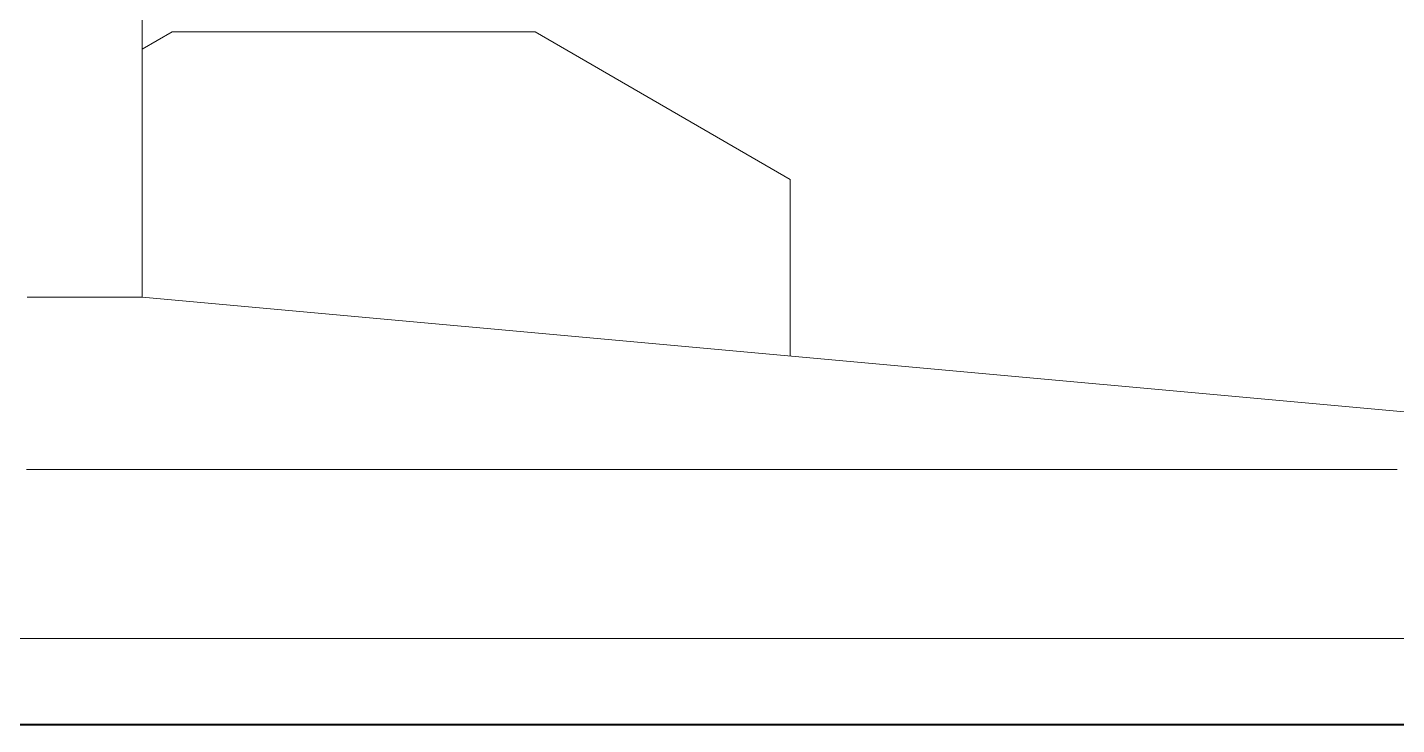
# Model space of a CAD drawing. Extents: x 65572 to 67208, y 30718 to 33598.
# Drawn here: x 65975.53 to 65983.48, y 33416.08 to 33420.13 of the extents above; entities that cross this region are included whole.
import ezdxf

# ---------------------------------------------------------------- set-up
doc = ezdxf.new("R2010")
doc.units = 0
doc.header["$LTSCALE"] = 0.5
doc.header["$MEASUREMENT"] = 0
for name, color, linetype, lineweight in [('Framing', 142, 'CONTINUOUS', 13), ('Layout', 154, 'CONTINUOUS', 5), ('Structure', 7, 'CONTINUOUS', 40)]:
    doc.layers.add(name, color=color, linetype=linetype, lineweight=lineweight)

msp = doc.modelspace()

# ---------------------------------------------------------------- linework, layer by layer
at = {"layer": 'Framing'}
msp.add_line((65916.121, 33416.5806), (66520.624, 33416.5806), dxfattribs=at)
at = {"layer": 'Layout', "linetype": 'ByBlock'}
for p, q in [((65976.1972, 33418.5623), (65976.1972, 33443.59)), ((65976.3718, 33420.1017), (65976.1972, 33420.0009)), ((65978.4791, 33420.1017), (65976.3718, 33420.1017)), ((65978.4791, 33420.1017), (65979.9609, 33419.2456)), ((65979.9609, 33418.2202), (65979.9609, 33419.2456)), ((65976.1972, 33418.5623), (65987.1972, 33417.5623))]:
    msp.add_line(p, q, dxfattribs=at)
at = {"layer": 'Layout', "linetype": 'ByBlock', "flags": 128}
for points in [[(65975.5287, 33418.5623), (65975.5345, 33418.5623), (65975.5404, 33418.5623), (65975.5462, 33418.5623), (65975.552, 33418.5623), (65975.5578, 33418.5623), (65975.5637, 33418.5623), (65975.5695, 33418.5623), (65975.5753, 33418.5623), (65975.5811, 33418.5623), (65975.587, 33418.5623), (65975.5928, 33418.5623), (65975.5986, 33418.5623), (65975.6044, 33418.5623), (65975.6103, 33418.5623), (65975.6161, 33418.5623), (65975.6219, 33418.5623), (65975.6277, 33418.5623), (65975.6333, 33418.5623), (65975.6385, 33418.5623), (65975.6437, 33418.5623), (65975.649, 33418.5623), (65975.6542, 33418.5623), (65975.6594, 33418.5623), (65975.6646, 33418.5623), (65975.6699, 33418.5623), (65975.6751, 33418.5623), (65975.6803, 33418.5623), (65975.6855, 33418.5623), (65975.6908, 33418.5623), (65975.696, 33418.5623), (65975.7012, 33418.5623), (65975.7064, 33418.5623), (65975.7117, 33418.5623), (65975.7169, 33418.5623), (65975.7221, 33418.5623), (65975.7274, 33418.5623), (65975.7326, 33418.5623), (65975.7378, 33418.5623), (65975.743, 33418.5623), (65975.7483, 33418.5623), (65975.7535, 33418.5623), (65975.7587, 33418.5623), (65975.7639, 33418.5623), (65975.7692, 33418.5623), (65975.7744, 33418.5623), (65975.7796, 33418.5623), (65975.7848, 33418.5623), (65975.7901, 33418.5623), (65975.7953, 33418.5623), (65975.8005, 33418.5623), (65975.8057, 33418.5623), (65975.811, 33418.5623), (65975.8162, 33418.5623), (65975.8213, 33418.5623), (65975.8256, 33418.5623), (65975.83, 33418.5623), (65975.8344, 33418.5623), (65975.8387, 33418.5623), (65975.8431, 33418.5623), (65975.8475, 33418.5623), (65975.8518, 33418.5623), (65975.8562, 33418.5623), (65975.8606, 33418.5623), (65975.8649, 33418.5623), (65975.8693, 33418.5623), (65975.8737, 33418.5623), (65975.878, 33418.5623), (65975.8824, 33418.5623), (65975.8867, 33418.5623), (65975.8911, 33418.5623), (65975.8955, 33418.5623), (65975.8998, 33418.5623), (65975.9042, 33418.5623), (65975.9086, 33418.5623), (65975.9129, 33418.5623), (65975.9173, 33418.5623), (65975.9217, 33418.5623), (65975.926, 33418.5623), (65975.9304, 33418.5623), (65975.9347, 33418.5623), (65975.9391, 33418.5623), (65975.9435, 33418.5623), (65975.9478, 33418.5623), (65975.9522, 33418.5623), (65975.9566, 33418.5623), (65975.9609, 33418.5623), (65975.9653, 33418.5623), (65975.9697, 33418.5623), (65975.974, 33418.5623), (65975.9784, 33418.5623), (65975.9818, 33418.5623), (65975.9851, 33418.5623), (65975.9884, 33418.5623), (65975.9917, 33418.5623), (65975.995, 33418.5623), (65975.9982, 33418.5623), (65976.0015, 33418.5623), (65976.0048, 33418.5623), (65976.0081, 33418.5623), (65976.0114, 33418.5623), (65976.0147, 33418.5623), (65976.0179, 33418.5623), (65976.0212, 33418.5623), (65976.0245, 33418.5623), (65976.0278, 33418.5623), (65976.0311, 33418.5623), (65976.0344, 33418.5623), (65976.0376, 33418.5623), (65976.0409, 33418.5623), (65976.0442, 33418.5623), (65976.0475, 33418.5623), (65976.0508, 33418.5623), (65976.0541, 33418.5623), (65976.0573, 33418.5623), (65976.0606, 33418.5623), (65976.0639, 33418.5623), (65976.0672, 33418.5623), (65976.0705, 33418.5623), (65976.0738, 33418.5623), (65976.077, 33418.5623), (65976.0803, 33418.5623), (65976.0836, 33418.5623), (65976.0869, 33418.5623), (65976.0902, 33418.5623), (65976.0935, 33418.5623), (65976.0967, 33418.5623), (65976.0993, 33418.5623), (65976.1013, 33418.5623), (65976.1034, 33418.5623), (65976.1054, 33418.5623), (65976.1075, 33418.5623), (65976.1095, 33418.5623), (65976.1115, 33418.5623), (65976.1136, 33418.5623), (65976.1156, 33418.5623), (65976.1177, 33418.5623), (65976.1197, 33418.5623), (65976.1217, 33418.5623), (65976.1238, 33418.5623), (65976.1258, 33418.5623), (65976.1278, 33418.5623), (65976.1299, 33418.5623), (65976.1319, 33418.5623), (65976.134, 33418.5623), (65976.136, 33418.5623), (65976.138, 33418.5623), (65976.1401, 33418.5623), (65976.1421, 33418.5623), (65976.1441, 33418.5623), (65976.1462, 33418.5623), (65976.1482, 33418.5623), (65976.1503, 33418.5623), (65976.1523, 33418.5623), (65976.1543, 33418.5623), (65976.1564, 33418.5623), (65976.1584, 33418.5623), (65976.1605, 33418.5623), (65976.1625, 33418.5623), (65976.1645, 33418.5623), (65976.1666, 33418.5623), (65976.1686, 33418.5623), (65976.1706, 33418.5623), (65976.1723, 33418.5623), (65976.173, 33418.5623), (65976.1737, 33418.5623), (65976.1744, 33418.5623), (65976.1751, 33418.5623), (65976.1758, 33418.5623), (65976.1764, 33418.5623), (65976.1771, 33418.5623), (65976.1778, 33418.5623), (65976.1785, 33418.5623), (65976.1792, 33418.5623), (65976.1799, 33418.5623), (65976.1806, 33418.5623), (65976.1813, 33418.5623), (65976.182, 33418.5623), (65976.1827, 33418.5623), (65976.1834, 33418.5623), (65976.184, 33418.5623), (65976.1847, 33418.5623), (65976.1854, 33418.5623), (65976.1861, 33418.5623), (65976.1868, 33418.5623), (65976.1875, 33418.5623), (65976.1882, 33418.5623), (65976.1889, 33418.5623), (65976.1896, 33418.5623), (65976.1903, 33418.5623), (65976.191, 33418.5623), (65976.1916, 33418.5623), (65976.1923, 33418.5623), (65976.193, 33418.5623), (65976.1937, 33418.5623), (65976.1944, 33418.5623), (65976.1951, 33418.5623), (65976.1958, 33418.5623), (65976.1965, 33418.5623), (65976.1972, 33418.5623)], [(65975.5252, 33417.5623), (65975.5313, 33417.5623), (65975.5375, 33417.5623), (65975.5436, 33417.5623), (65975.5497, 33417.5623), (65975.5559, 33417.5623), (65975.562, 33417.5623), (65975.5681, 33417.5623), (65975.5743, 33417.5623), (65975.5804, 33417.5623), (65975.5865, 33417.5623), (65975.5926, 33417.5623), (65975.5988, 33417.5623), (65975.6049, 33417.5623), (65975.611, 33417.5623), (65975.6172, 33417.5623), (65975.6233, 33417.5623), (65975.6294, 33417.5623), (65975.6356, 33417.5623), (65975.6417, 33417.5623), (65975.6478, 33417.5623), (65975.654, 33417.5623), (65975.6601, 33417.5623), (65975.6662, 33417.5623), (65975.6724, 33417.5623), (65975.6785, 33417.5623), (65975.6846, 33417.5623), (65975.6908, 33417.5623), (65975.6969, 33417.5623), (65975.703, 33417.5623), (65975.7091, 33417.5623), (65975.7153, 33417.5623), (65975.7214, 33417.5623), (65975.7275, 33417.5623), (65975.7337, 33417.5623), (65975.7398, 33417.5623), (65975.7459, 33417.5623), (65975.7521, 33417.5623), (65975.7582, 33417.5623), (65975.7643, 33417.5623), (65975.7705, 33417.5623), (65975.7766, 33417.5623), (65975.7827, 33417.5623), (65975.7889, 33417.5623), (65975.795, 33417.5623), (65975.8011, 33417.5623), (65975.8073, 33417.5623), (65975.8134, 33417.5623), (65975.8195, 33417.5623), (65975.8256, 33417.5623), (65975.8318, 33417.5623), (65975.8379, 33417.5623), (65975.844, 33417.5623), (65975.8502, 33417.5623), (65975.8563, 33417.5623), (65975.8624, 33417.5623), (65975.8686, 33417.5623), (65975.8747, 33417.5623), (65975.8808, 33417.5623), (65975.887, 33417.5623), (65975.8931, 33417.5623), (65975.8992, 33417.5623), (65975.9054, 33417.5623), (65975.9115, 33417.5623), (65975.9176, 33417.5623), (65975.9238, 33417.5623), (65975.9299, 33417.5623), (65975.936, 33417.5623), (65975.9421, 33417.5623), (65975.9483, 33417.5623), (65975.9544, 33417.5623), (65975.9605, 33417.5623), (65975.9667, 33417.5623), (65975.9728, 33417.5623), (65975.9789, 33417.5623), (65975.9851, 33417.5623), (65975.9912, 33417.5623), (65975.9973, 33417.5623), (65976.0035, 33417.5623), (65976.0096, 33417.5623), (65976.0157, 33417.5623), (65976.0219, 33417.5623), (65976.028, 33417.5623), (65976.0341, 33417.5623), (65976.0402, 33417.5623), (65976.0464, 33417.5623), (65976.0525, 33417.5623), (65976.0586, 33417.5623), (65976.0648, 33417.5623), (65976.0709, 33417.5623), (65976.077, 33417.5623), (65976.0832, 33417.5623), (65976.0893, 33417.5623), (65976.0954, 33417.5623), (65976.1016, 33417.5623), (65976.1077, 33417.5623), (65976.1138, 33417.5623), (65976.12, 33417.5623), (65976.1261, 33417.5623), (65976.1322, 33417.5623), (65976.1384, 33417.5623), (65976.1445, 33417.5623), (65976.1506, 33417.5623), (65976.1567, 33417.5623), (65976.1629, 33417.5623), (65976.169, 33417.5623), (65976.1751, 33417.5623), (65976.1813, 33417.5623), (65976.1874, 33417.5623), (65976.1935, 33417.5623), (65976.1997, 33417.5623), (65976.2058, 33417.5623), (65976.2119, 33417.5623), (65976.2181, 33417.5623), (65976.2242, 33417.5623), (65976.2303, 33417.5623), (65976.2365, 33417.5623), (65976.2426, 33417.5623), (65976.2487, 33417.5623), (65976.2549, 33417.5623), (65976.261, 33417.5623), (65976.2671, 33417.5623), (65976.2732, 33417.5623), (65976.2794, 33417.5623), (65976.2855, 33417.5623), (65976.2916, 33417.5623), (65976.2978, 33417.5623), (65976.3039, 33417.5623), (65976.31, 33417.5623), (65976.3162, 33417.5623), (65976.3223, 33417.5623), (65976.3284, 33417.5623), (65976.3346, 33417.5623), (65976.3407, 33417.5623), (65976.3468, 33417.5623), (65976.353, 33417.5623), (65976.3591, 33417.5623), (65976.3652, 33417.5623), (65976.3713, 33417.5623), (65976.3775, 33417.5623), (65976.3836, 33417.5623), (65976.3897, 33417.5623), (65976.3959, 33417.5623), (65976.402, 33417.5623), (65976.4081, 33417.5623), (65976.4143, 33417.5623), (65976.4204, 33417.5623), (65976.4265, 33417.5623), (65976.4327, 33417.5623), (65976.4388, 33417.5623), (65976.4449, 33417.5623), (65976.4511, 33417.5623), (65976.4572, 33417.5623), (65976.4633, 33417.5623), (65976.4695, 33417.5623), (65976.4756, 33417.5623), (65976.4817, 33417.5623), (65976.4878, 33417.5623), (65976.494, 33417.5623), (65976.5001, 33417.5623), (65976.5062, 33417.5623), (65976.5124, 33417.5623), (65976.5185, 33417.5623), (65976.5246, 33417.5623), (65976.5308, 33417.5623), (65976.5369, 33417.5623), (65976.543, 33417.5623), (65976.5492, 33417.5623), (65976.5553, 33417.5623), (65976.5614, 33417.5623), (65976.5676, 33417.5623), (65976.5737, 33417.5623), (65976.5798, 33417.5623), (65976.586, 33417.5623), (65976.5921, 33417.5623), (65976.5982, 33417.5623), (65976.6043, 33417.5623), (65976.6105, 33417.5623), (65976.6166, 33417.5623), (65976.6227, 33417.5623), (65976.6289, 33417.5623), (65976.635, 33417.5623), (65976.6411, 33417.5623), (65976.6473, 33417.5623), (65976.6534, 33417.5623), (65976.6595, 33417.5623), (65976.6657, 33417.5623), (65976.6718, 33417.5623), (65976.6779, 33417.5623), (65976.6841, 33417.5623), (65976.6902, 33417.5623), (65976.6963, 33417.5623), (65976.7024, 33417.5623), (65976.7086, 33417.5623), (65976.7147, 33417.5623), (65976.7208, 33417.5623), (65976.727, 33417.5623), (65976.7331, 33417.5623), (65976.7392, 33417.5623), (65976.7454, 33417.5623), (65976.7515, 33417.5623), (65976.7576, 33417.5623), (65976.7638, 33417.5623), (65976.7699, 33417.5623), (65976.776, 33417.5623), (65976.7822, 33417.5623), (65976.7883, 33417.5623), (65976.7944, 33417.5623), (65976.8006, 33417.5623), (65976.8067, 33417.5623), (65976.8128, 33417.5623), (65976.8189, 33417.5623), (65976.8251, 33417.5623), (65976.8312, 33417.5623), (65976.8373, 33417.5623), (65976.8435, 33417.5623), (65976.8496, 33417.5623), (65976.8557, 33417.5623), (65976.8619, 33417.5623), (65976.868, 33417.5623), (65976.8741, 33417.5623), (65976.8803, 33417.5623), (65976.8864, 33417.5623), (65976.8925, 33417.5623), (65976.8987, 33417.5623), (65976.9048, 33417.5623), (65976.9109, 33417.5623), (65976.9171, 33417.5623), (65976.9232, 33417.5623), (65976.9293, 33417.5623), (65976.9354, 33417.5623), (65976.9416, 33417.5623), (65976.9477, 33417.5623), (65976.9538, 33417.5623), (65976.96, 33417.5623), (65976.9661, 33417.5623), (65976.9722, 33417.5623), (65976.9784, 33417.5623), (65976.9845, 33417.5623), (65976.9906, 33417.5623), (65976.9968, 33417.5623), (65977.0029, 33417.5623), (65977.009, 33417.5623), (65977.0152, 33417.5623), (65977.0213, 33417.5623), (65977.0274, 33417.5623), (65977.0336, 33417.5623), (65977.0397, 33417.5623), (65977.0458, 33417.5623), (65977.0519, 33417.5623), (65977.0581, 33417.5623), (65977.0642, 33417.5623), (65977.0703, 33417.5623), (65977.0765, 33417.5623), (65977.0826, 33417.5623), (65977.0887, 33417.5623), (65977.0949, 33417.5623), (65977.101, 33417.5623), (65977.1071, 33417.5623), (65977.1133, 33417.5623), (65977.1194, 33417.5623), (65977.1255, 33417.5623), (65977.1317, 33417.5623), (65977.1378, 33417.5623), (65977.1439, 33417.5623), (65977.15, 33417.5623), (65977.1562, 33417.5623), (65977.1623, 33417.5623), (65977.1684, 33417.5623), (65977.1746, 33417.5623), (65977.1807, 33417.5623), (65977.1868, 33417.5623), (65977.193, 33417.5623), (65977.1991, 33417.5623), (65977.2052, 33417.5623), (65977.2114, 33417.5623), (65977.2175, 33417.5623), (65977.2236, 33417.5623), (65977.2298, 33417.5623), (65977.2359, 33417.5623), (65977.242, 33417.5623), (65977.2482, 33417.5623), (65977.2543, 33417.5623), (65977.2604, 33417.5623), (65977.2665, 33417.5623), (65977.2727, 33417.5623), (65977.2788, 33417.5623), (65977.2849, 33417.5623), (65977.2911, 33417.5623), (65977.2972, 33417.5623), (65977.3033, 33417.5623), (65977.3095, 33417.5623), (65977.3156, 33417.5623), (65977.3217, 33417.5623), (65977.3279, 33417.5623), (65977.334, 33417.5623), (65977.3401, 33417.5623), (65977.3463, 33417.5623), (65977.3524, 33417.5623), (65977.3585, 33417.5623), (65977.3647, 33417.5623), (65977.3708, 33417.5623), (65977.3769, 33417.5623), (65977.383, 33417.5623), (65977.3892, 33417.5623), (65977.3953, 33417.5623), (65977.4014, 33417.5623), (65977.4076, 33417.5623), (65977.4137, 33417.5623), (65977.4198, 33417.5623), (65977.426, 33417.5623), (65977.4321, 33417.5623), (65977.4382, 33417.5623), (65977.4444, 33417.5623), (65977.4505, 33417.5623), (65977.4566, 33417.5623), (65977.4628, 33417.5623), (65977.4689, 33417.5623), (65977.475, 33417.5623), (65977.4811, 33417.5623), (65977.4873, 33417.5623), (65977.4934, 33417.5623), (65977.4995, 33417.5623), (65977.5057, 33417.5623), (65977.5118, 33417.5623), (65977.5179, 33417.5623), (65977.5241, 33417.5623), (65977.5302, 33417.5623), (65977.5363, 33417.5623), (65977.5425, 33417.5623), (65977.5486, 33417.5623), (65977.5547, 33417.5623), (65977.5609, 33417.5623), (65977.567, 33417.5623), (65977.5731, 33417.5623), (65977.5793, 33417.5623), (65977.5854, 33417.5623), (65977.5915, 33417.5623), (65977.5976, 33417.5623), (65977.6038, 33417.5623), (65977.6099, 33417.5623), (65977.616, 33417.5623), (65977.6222, 33417.5623), (65977.6283, 33417.5623), (65977.6344, 33417.5623), (65977.6406, 33417.5623), (65977.6467, 33417.5623), (65977.6528, 33417.5623), (65977.659, 33417.5623), (65977.6651, 33417.5623), (65977.6712, 33417.5623), (65977.6774, 33417.5623), (65977.6835, 33417.5623), (65977.6896, 33417.5623), (65977.6958, 33417.5623), (65977.7019, 33417.5623), (65977.708, 33417.5623), (65977.7141, 33417.5623), (65977.7203, 33417.5623), (65977.7264, 33417.5623), (65977.7325, 33417.5623), (65977.7387, 33417.5623), (65977.7448, 33417.5623), (65977.7509, 33417.5623), (65977.7571, 33417.5623), (65977.7632, 33417.5623), (65977.7693, 33417.5623), (65977.7755, 33417.5623), (65977.7816, 33417.5623), (65977.7877, 33417.5623), (65977.7939, 33417.5623), (65977.8, 33417.5623), (65977.8061, 33417.5623), (65977.8122, 33417.5623), (65977.8184, 33417.5623), (65977.8245, 33417.5623), (65977.8306, 33417.5623), (65977.8368, 33417.5623), (65977.8429, 33417.5623), (65977.849, 33417.5623), (65977.8552, 33417.5623), (65977.8613, 33417.5623), (65977.8674, 33417.5623), (65977.8733, 33417.5623), (65977.8791, 33417.5623), (65977.8849, 33417.5623), (65977.8907, 33417.5623), (65977.8966, 33417.5623), (65977.9024, 33417.5623), (65977.9082, 33417.5623), (65977.914, 33417.5623), (65977.9198, 33417.5623), (65977.9257, 33417.5623), (65977.9315, 33417.5623), (65977.9373, 33417.5623), (65977.9431, 33417.5623), (65977.949, 33417.5623), (65977.9548, 33417.5623), (65977.9606, 33417.5623), (65977.9664, 33417.5623), (65977.9723, 33417.5623), (65977.9781, 33417.5623), (65977.9839, 33417.5623), (65977.9897, 33417.5623), (65977.9956, 33417.5623), (65978.0014, 33417.5623), (65978.0072, 33417.5623), (65978.013, 33417.5623), (65978.0189, 33417.5623), (65978.0247, 33417.5623), (65978.0305, 33417.5623), (65978.0363, 33417.5623), (65978.0422, 33417.5623), (65978.048, 33417.5623), (65978.0538, 33417.5623), (65978.0596, 33417.5623), (65978.0654, 33417.5623), (65978.0713, 33417.5623), (65978.0771, 33417.5623), (65978.0829, 33417.5623), (65978.0887, 33417.5623), (65978.0946, 33417.5623), (65978.1004, 33417.5623), (65978.1062, 33417.5623), (65978.112, 33417.5623), (65978.1179, 33417.5623), (65978.1237, 33417.5623), (65978.1295, 33417.5623), (65978.1353, 33417.5623), (65978.1412, 33417.5623), (65978.147, 33417.5623), (65978.1528, 33417.5623), (65978.1586, 33417.5623), (65978.1645, 33417.5623), (65978.1703, 33417.5623), (65978.1761, 33417.5623), (65978.1819, 33417.5623), (65978.1878, 33417.5623), (65978.1936, 33417.5623), (65978.1994, 33417.5623), (65978.2052, 33417.5623), (65978.2111, 33417.5623), (65978.2169, 33417.5623), (65978.2227, 33417.5623), (65978.2285, 33417.5623), (65978.2343, 33417.5623), (65978.2402, 33417.5623), (65978.246, 33417.5623), (65978.2518, 33417.5623), (65978.2576, 33417.5623), (65978.2635, 33417.5623), (65978.2693, 33417.5623), (65978.2751, 33417.5623), (65978.2809, 33417.5623), (65978.2868, 33417.5623), (65978.2926, 33417.5623), (65978.2984, 33417.5623), (65978.3042, 33417.5623), (65978.3101, 33417.5623), (65978.3159, 33417.5623), (65978.3217, 33417.5623), (65978.3275, 33417.5623), (65978.3334, 33417.5623), (65978.3392, 33417.5623), (65978.345, 33417.5623), (65978.3508, 33417.5623), (65978.3567, 33417.5623), (65978.3625, 33417.5623), (65978.3683, 33417.5623), (65978.3741, 33417.5623), (65978.3799, 33417.5623), (65978.3858, 33417.5623), (65978.3916, 33417.5623), (65978.3974, 33417.5623), (65978.4032, 33417.5623), (65978.4091, 33417.5623), (65978.4149, 33417.5623), (65978.4207, 33417.5623), (65978.4265, 33417.5623), (65978.4324, 33417.5623), (65978.4382, 33417.5623), (65978.444, 33417.5623), (65978.4498, 33417.5623), (65978.4557, 33417.5623), (65978.4615, 33417.5623), (65978.4673, 33417.5623), (65978.4731, 33417.5623), (65978.479, 33417.5623), (65978.4848, 33417.5623), (65978.4906, 33417.5623), (65978.4964, 33417.5623), (65978.5023, 33417.5623), (65978.5081, 33417.5623), (65978.5139, 33417.5623), (65978.5197, 33417.5623), (65978.5255, 33417.5623), (65978.5314, 33417.5623), (65978.5372, 33417.5623), (65978.543, 33417.5623), (65978.5488, 33417.5623), (65978.5547, 33417.5623), (65978.5605, 33417.5623), (65978.5663, 33417.5623), (65978.5721, 33417.5623), (65978.578, 33417.5623), (65978.5838, 33417.5623), (65978.5896, 33417.5623), (65978.5954, 33417.5623), (65978.6013, 33417.5623), (65978.6071, 33417.5623), (65978.6129, 33417.5623), (65978.6187, 33417.5623), (65978.6246, 33417.5623), (65978.6304, 33417.5623), (65978.6362, 33417.5623), (65978.642, 33417.5623), (65978.6479, 33417.5623), (65978.6537, 33417.5623), (65978.6595, 33417.5623), (65978.6653, 33417.5623), (65978.6711, 33417.5623), (65978.677, 33417.5623), (65978.6828, 33417.5623), (65978.6886, 33417.5623), (65978.6944, 33417.5623), (65978.7003, 33417.5623), (65978.7061, 33417.5623), (65978.7119, 33417.5623), (65978.7177, 33417.5623), (65978.7236, 33417.5623), (65978.7294, 33417.5623), (65978.7352, 33417.5623), (65978.741, 33417.5623), (65978.7469, 33417.5623), (65978.7527, 33417.5623), (65978.7585, 33417.5623), (65978.7643, 33417.5623), (65978.7702, 33417.5623), (65978.776, 33417.5623), (65978.7818, 33417.5623), (65978.7876, 33417.5623), (65978.7935, 33417.5623), (65978.7993, 33417.5623), (65978.8051, 33417.5623), (65978.8109, 33417.5623), (65978.8168, 33417.5623), (65978.8226, 33417.5623), (65978.8284, 33417.5623), (65978.8342, 33417.5623), (65978.84, 33417.5623), (65978.8459, 33417.5623), (65978.8517, 33417.5623), (65978.8575, 33417.5623), (65978.8633, 33417.5623), (65978.8692, 33417.5623), (65978.875, 33417.5623), (65978.8808, 33417.5623), (65978.8866, 33417.5623), (65978.8925, 33417.5623), (65978.8983, 33417.5623), (65978.9041, 33417.5623), (65978.9099, 33417.5623), (65978.9158, 33417.5623), (65978.9216, 33417.5623), (65978.9274, 33417.5623), (65978.9332, 33417.5623), (65978.9391, 33417.5623), (65978.9449, 33417.5623), (65978.9507, 33417.5623), (65978.9565, 33417.5623), (65978.9624, 33417.5623), (65978.9682, 33417.5623), (65978.974, 33417.5623), (65978.9798, 33417.5623), (65978.9856, 33417.5623), (65978.9915, 33417.5623), (65978.9973, 33417.5623), (65979.0031, 33417.5623), (65979.0089, 33417.5623), (65979.0148, 33417.5623), (65979.0206, 33417.5623), (65979.0264, 33417.5623), (65979.0322, 33417.5623), (65979.0381, 33417.5623), (65979.0439, 33417.5623), (65979.0497, 33417.5623), (65979.0555, 33417.5623), (65979.0614, 33417.5623), (65979.0672, 33417.5623), (65979.073, 33417.5623), (65979.0788, 33417.5623), (65979.0847, 33417.5623), (65979.0905, 33417.5623), (65979.0963, 33417.5623), (65979.1021, 33417.5623), (65979.108, 33417.5623), (65979.1138, 33417.5623), (65979.1196, 33417.5623), (65979.1254, 33417.5623), (65979.1312, 33417.5623), (65979.1371, 33417.5623), (65979.1429, 33417.5623), (65979.1487, 33417.5623), (65979.1545, 33417.5623), (65979.1604, 33417.5623), (65979.1662, 33417.5623), (65979.172, 33417.5623), (65979.1778, 33417.5623), (65979.1837, 33417.5623), (65979.1895, 33417.5623), (65979.1953, 33417.5623), (65979.2011, 33417.5623), (65979.207, 33417.5623), (65979.2128, 33417.5623), (65979.2186, 33417.5623), (65979.2244, 33417.5623), (65979.2303, 33417.5623), (65979.2361, 33417.5623), (65979.2419, 33417.5623), (65979.2477, 33417.5623), (65979.2536, 33417.5623), (65979.2594, 33417.5623), (65979.2652, 33417.5623), (65979.271, 33417.5623), (65979.2768, 33417.5623), (65979.2827, 33417.5623), (65979.2885, 33417.5623), (65979.2943, 33417.5623), (65979.3001, 33417.5623), (65979.306, 33417.5623), (65979.3118, 33417.5623), (65979.3176, 33417.5623), (65979.3234, 33417.5623), (65979.3293, 33417.5623), (65979.3351, 33417.5623), (65979.3409, 33417.5623), (65979.3467, 33417.5623), (65979.3526, 33417.5623), (65979.3584, 33417.5623), (65979.3642, 33417.5623), (65979.37, 33417.5623), (65979.3759, 33417.5623), (65979.3817, 33417.5623), (65979.3875, 33417.5623), (65979.3933, 33417.5623), (65979.3992, 33417.5623), (65979.405, 33417.5623), (65979.4108, 33417.5623), (65979.4166, 33417.5623), (65979.4224, 33417.5623), (65979.4283, 33417.5623), (65979.4341, 33417.5623), (65979.4399, 33417.5623), (65979.4457, 33417.5623), (65979.4516, 33417.5623), (65979.4574, 33417.5623), (65979.4632, 33417.5623), (65979.469, 33417.5623), (65979.4749, 33417.5623), (65979.4807, 33417.5623), (65979.4865, 33417.5623), (65979.4923, 33417.5623), (65979.4982, 33417.5623), (65979.504, 33417.5623), (65979.5098, 33417.5623), (65979.5156, 33417.5623), (65979.5215, 33417.5623), (65979.5273, 33417.5623), (65979.5331, 33417.5623), (65979.5389, 33417.5623), (65979.5448, 33417.5623), (65979.5506, 33417.5623), (65979.5564, 33417.5623), (65979.5622, 33417.5623), (65979.5681, 33417.5623), (65979.5739, 33417.5623), (65979.5797, 33417.5623), (65979.5855, 33417.5623), (65979.5913, 33417.5623), (65979.5972, 33417.5623), (65979.603, 33417.5623), (65979.6088, 33417.5623), (65979.6146, 33417.5623), (65979.6205, 33417.5623), (65979.6263, 33417.5623), (65979.6321, 33417.5623), (65979.6379, 33417.5623), (65979.6438, 33417.5623), (65979.6496, 33417.5623), (65979.6554, 33417.5623), (65979.6612, 33417.5623), (65979.6671, 33417.5623), (65979.6729, 33417.5623), (65979.6787, 33417.5623), (65979.6845, 33417.5623), (65979.6904, 33417.5623), (65979.6962, 33417.5623), (65979.702, 33417.5623), (65979.7078, 33417.5623), (65979.7137, 33417.5623), (65979.7195, 33417.5623), (65979.7253, 33417.5623), (65979.7311, 33417.5623), (65979.7369, 33417.5623), (65979.7428, 33417.5623), (65979.7486, 33417.5623), (65979.7544, 33417.5623), (65979.7602, 33417.5623), (65979.7661, 33417.5623), (65979.7719, 33417.5623), (65979.7777, 33417.5623), (65979.7835, 33417.5623), (65979.7894, 33417.5623), (65979.7952, 33417.5623), (65979.801, 33417.5623), (65979.8068, 33417.5623), (65979.8127, 33417.5623), (65979.8185, 33417.5623), (65979.8243, 33417.5623), (65979.8301, 33417.5623), (65979.836, 33417.5623), (65979.8418, 33417.5623), (65979.8476, 33417.5623), (65979.8534, 33417.5623), (65979.8593, 33417.5623), (65979.8651, 33417.5623), (65979.8709, 33417.5623), (65979.8767, 33417.5623), (65979.8825, 33417.5623), (65979.8884, 33417.5623), (65979.8942, 33417.5623), (65979.9, 33417.5623), (65979.9058, 33417.5623), (65979.9117, 33417.5623), (65979.9175, 33417.5623), (65979.9233, 33417.5623), (65979.9291, 33417.5623), (65979.935, 33417.5623), (65979.9408, 33417.5623), (65979.9466, 33417.5623), (65979.9524, 33417.5623), (65979.9583, 33417.5623), (65979.9641, 33417.5623), (65979.9699, 33417.5623), (65979.9757, 33417.5623), (65979.9816, 33417.5623), (65979.9874, 33417.5623), (65979.9932, 33417.5623), (65979.999, 33417.5623), (65980.0049, 33417.5623), (65980.0107, 33417.5623), (65980.0165, 33417.5623), (65980.0223, 33417.5623), (65980.0281, 33417.5623), (65980.034, 33417.5623), (65980.0398, 33417.5623), (65980.0456, 33417.5623), (65980.0514, 33417.5623), (65980.0573, 33417.5623), (65980.0631, 33417.5623), (65980.0689, 33417.5623), (65980.0747, 33417.5623), (65980.0806, 33417.5623), (65980.0864, 33417.5623), (65980.0922, 33417.5623), (65980.098, 33417.5623), (65980.1039, 33417.5623), (65980.1097, 33417.5623), (65980.1155, 33417.5623), (65980.1213, 33417.5623), (65980.1272, 33417.5623), (65980.133, 33417.5623), (65980.1388, 33417.5623), (65980.1446, 33417.5623), (65980.1505, 33417.5623), (65980.1563, 33417.5623), (65980.1621, 33417.5623), (65980.1679, 33417.5623), (65980.1737, 33417.5623), (65980.1796, 33417.5623), (65980.1854, 33417.5623), (65980.1912, 33417.5623), (65980.197, 33417.5623), (65980.2029, 33417.5623), (65980.2087, 33417.5623), (65980.2145, 33417.5623), (65980.2203, 33417.5623), (65980.2262, 33417.5623), (65980.232, 33417.5623), (65980.2378, 33417.5623), (65980.2436, 33417.5623), (65980.2495, 33417.5623), (65980.2553, 33417.5623), (65980.2611, 33417.5623), (65980.2669, 33417.5623), (65980.2728, 33417.5623), (65980.2786, 33417.5623), (65980.2844, 33417.5623), (65980.2902, 33417.5623), (65980.2961, 33417.5623), (65980.3019, 33417.5623), (65980.3077, 33417.5623), (65980.3135, 33417.5623), (65980.3194, 33417.5623), (65980.3252, 33417.5623), (65980.331, 33417.5623), (65980.3368, 33417.5623), (65980.3426, 33417.5623), (65980.3485, 33417.5623), (65980.3543, 33417.5623), (65980.3601, 33417.5623), (65980.3659, 33417.5623), (65980.3718, 33417.5623), (65980.3776, 33417.5623), (65980.3834, 33417.5623), (65980.3892, 33417.5623), (65980.3951, 33417.5623), (65980.4009, 33417.5623), (65980.4064, 33417.5623), (65980.4116, 33417.5623), (65980.4169, 33417.5623), (65980.4221, 33417.5623), (65980.4273, 33417.5623), (65980.4325, 33417.5623), (65980.4378, 33417.5623), (65980.443, 33417.5623), (65980.4482, 33417.5623), (65980.4534, 33417.5623), (65980.4587, 33417.5623), (65980.4639, 33417.5623), (65980.4691, 33417.5623), (65980.4743, 33417.5623), (65980.4796, 33417.5623), (65980.4848, 33417.5623), (65980.49, 33417.5623), (65980.4952, 33417.5623), (65980.5005, 33417.5623), (65980.5057, 33417.5623), (65980.5109, 33417.5623), (65980.5161, 33417.5623), (65980.5214, 33417.5623), (65980.5266, 33417.5623), (65980.5318, 33417.5623), (65980.537, 33417.5623), (65980.5422, 33417.5623), (65980.5475, 33417.5623), (65980.5527, 33417.5623), (65980.5579, 33417.5623), (65980.5631, 33417.5623), (65980.5684, 33417.5623), (65980.5736, 33417.5623), (65980.5788, 33417.5623), (65980.584, 33417.5623), (65980.5893, 33417.5623), (65980.5945, 33417.5623), (65980.5997, 33417.5623), (65980.6049, 33417.5623), (65980.6102, 33417.5623), (65980.6154, 33417.5623), (65980.6206, 33417.5623), (65980.6258, 33417.5623), (65980.6311, 33417.5623), (65980.6363, 33417.5623), (65980.6415, 33417.5623), (65980.6467, 33417.5623), (65980.652, 33417.5623), (65980.6572, 33417.5623), (65980.6624, 33417.5623), (65980.6676, 33417.5623), (65980.6729, 33417.5623), (65980.6781, 33417.5623), (65980.6833, 33417.5623), (65980.6885, 33417.5623), (65980.6938, 33417.5623), (65980.699, 33417.5623), (65980.7042, 33417.5623), (65980.7094, 33417.5623), (65980.7147, 33417.5623), (65980.7199, 33417.5623), (65980.7251, 33417.5623), (65980.7303, 33417.5623), (65980.7356, 33417.5623), (65980.7408, 33417.5623), (65980.746, 33417.5623), (65980.7512, 33417.5623), (65980.7565, 33417.5623), (65980.7617, 33417.5623), (65980.7669, 33417.5623), (65980.7721, 33417.5623), (65980.7774, 33417.5623), (65980.7826, 33417.5623), (65980.7878, 33417.5623), (65980.793, 33417.5623), (65980.7983, 33417.5623), (65980.8035, 33417.5623), (65980.8087, 33417.5623), (65980.8139, 33417.5623), (65980.8191, 33417.5623), (65980.8244, 33417.5623), (65980.8296, 33417.5623), (65980.8348, 33417.5623), (65980.84, 33417.5623), (65980.8453, 33417.5623), (65980.8505, 33417.5623), (65980.8557, 33417.5623), (65980.8609, 33417.5623), (65980.8662, 33417.5623), (65980.8714, 33417.5623), (65980.8766, 33417.5623), (65980.8818, 33417.5623), (65980.8871, 33417.5623), (65980.8923, 33417.5623), (65980.8975, 33417.5623), (65980.9027, 33417.5623), (65980.908, 33417.5623), (65980.9132, 33417.5623), (65980.9184, 33417.5623), (65980.9236, 33417.5623), (65980.9289, 33417.5623), (65980.9341, 33417.5623), (65980.9393, 33417.5623), (65980.9445, 33417.5623), (65980.9498, 33417.5623), (65980.955, 33417.5623), (65980.9602, 33417.5623), (65980.9654, 33417.5623), (65980.9707, 33417.5623), (65980.9759, 33417.5623), (65980.9811, 33417.5623), (65980.9863, 33417.5623), (65980.9916, 33417.5623), (65980.9968, 33417.5623), (65981.002, 33417.5623), (65981.0072, 33417.5623), (65981.0125, 33417.5623), (65981.0177, 33417.5623), (65981.0229, 33417.5623), (65981.0281, 33417.5623), (65981.0334, 33417.5623), (65981.0386, 33417.5623), (65981.0438, 33417.5623), (65981.049, 33417.5623), (65981.0543, 33417.5623), (65981.0595, 33417.5623), (65981.0647, 33417.5623), (65981.0699, 33417.5623), (65981.0752, 33417.5623), (65981.0804, 33417.5623), (65981.0856, 33417.5623), (65981.0908, 33417.5623), (65981.096, 33417.5623), (65981.1013, 33417.5623), (65981.1065, 33417.5623), (65981.1117, 33417.5623), (65981.1169, 33417.5623), (65981.1222, 33417.5623), (65981.1274, 33417.5623), (65981.1326, 33417.5623), (65981.1378, 33417.5623), (65981.1431, 33417.5623), (65981.1483, 33417.5623), (65981.1535, 33417.5623), (65981.1587, 33417.5623), (65981.164, 33417.5623), (65981.1692, 33417.5623), (65981.1744, 33417.5623), (65981.1796, 33417.5623), (65981.1849, 33417.5623), (65981.1901, 33417.5623), (65981.1953, 33417.5623), (65981.2005, 33417.5623), (65981.2058, 33417.5623), (65981.211, 33417.5623), (65981.2162, 33417.5623), (65981.2214, 33417.5623), (65981.2267, 33417.5623), (65981.2319, 33417.5623), (65981.2371, 33417.5623), (65981.2423, 33417.5623), (65981.2476, 33417.5623), (65981.2528, 33417.5623), (65981.258, 33417.5623), (65981.2632, 33417.5623), (65981.2685, 33417.5623), (65981.2737, 33417.5623), (65981.2789, 33417.5623), (65981.2841, 33417.5623), (65981.2894, 33417.5623), (65981.2946, 33417.5623), (65981.2998, 33417.5623), (65981.305, 33417.5623), (65981.3103, 33417.5623), (65981.3155, 33417.5623), (65981.3207, 33417.5623), (65981.3259, 33417.5623), (65981.3312, 33417.5623), (65981.3364, 33417.5623), (65981.3416, 33417.5623), (65981.3468, 33417.5623), (65981.3521, 33417.5623), (65981.3573, 33417.5623), (65981.3625, 33417.5623), (65981.3677, 33417.5623), (65981.3729, 33417.5623), (65981.3782, 33417.5623), (65981.3834, 33417.5623), (65981.3886, 33417.5623), (65981.3938, 33417.5623), (65981.3991, 33417.5623), (65981.4043, 33417.5623), (65981.4095, 33417.5623), (65981.4147, 33417.5623), (65981.42, 33417.5623), (65981.4252, 33417.5623), (65981.4304, 33417.5623), (65981.4356, 33417.5623), (65981.4409, 33417.5623), (65981.4461, 33417.5623), (65981.4513, 33417.5623), (65981.4565, 33417.5623), (65981.4618, 33417.5623), (65981.467, 33417.5623), (65981.4722, 33417.5623), (65981.4774, 33417.5623), (65981.4827, 33417.5623), (65981.4879, 33417.5623), (65981.4931, 33417.5623), (65981.4983, 33417.5623), (65981.5036, 33417.5623), (65981.5088, 33417.5623), (65981.514, 33417.5623), (65981.5192, 33417.5623), (65981.5245, 33417.5623), (65981.5297, 33417.5623), (65981.5349, 33417.5623), (65981.5401, 33417.5623), (65981.5454, 33417.5623), (65981.5506, 33417.5623), (65981.5558, 33417.5623), (65981.561, 33417.5623), (65981.5663, 33417.5623), (65981.5715, 33417.5623), (65981.5767, 33417.5623), (65981.5819, 33417.5623), (65981.5872, 33417.5623), (65981.5924, 33417.5623), (65981.5976, 33417.5623), (65981.6028, 33417.5623), (65981.6081, 33417.5623), (65981.6133, 33417.5623), (65981.6185, 33417.5623), (65981.6237, 33417.5623), (65981.629, 33417.5623), (65981.6342, 33417.5623), (65981.6394, 33417.5623), (65981.6446, 33417.5623), (65981.6498, 33417.5623), (65981.6551, 33417.5623), (65981.6603, 33417.5623), (65981.6655, 33417.5623), (65981.6707, 33417.5623), (65981.676, 33417.5623), (65981.6812, 33417.5623), (65981.6864, 33417.5623), (65981.6916, 33417.5623), (65981.6969, 33417.5623), (65981.7021, 33417.5623), (65981.7073, 33417.5623), (65981.7125, 33417.5623), (65981.7178, 33417.5623), (65981.723, 33417.5623), (65981.7282, 33417.5623), (65981.7334, 33417.5623), (65981.7387, 33417.5623), (65981.7439, 33417.5623), (65981.7491, 33417.5623), (65981.7543, 33417.5623), (65981.7596, 33417.5623), (65981.7648, 33417.5623), (65981.77, 33417.5623), (65981.7752, 33417.5623), (65981.7805, 33417.5623), (65981.7857, 33417.5623), (65981.7909, 33417.5623), (65981.7961, 33417.5623), (65981.8014, 33417.5623), (65981.8066, 33417.5623), (65981.8118, 33417.5623), (65981.817, 33417.5623), (65981.8223, 33417.5623), (65981.8275, 33417.5623), (65981.8327, 33417.5623), (65981.8379, 33417.5623), (65981.8432, 33417.5623), (65981.8484, 33417.5623), (65981.8536, 33417.5623), (65981.8588, 33417.5623), (65981.8641, 33417.5623), (65981.8693, 33417.5623), (65981.8745, 33417.5623), (65981.8797, 33417.5623), (65981.885, 33417.5623), (65981.8902, 33417.5623), (65981.8954, 33417.5623), (65981.9006, 33417.5623), (65981.9059, 33417.5623), (65981.9111, 33417.5623), (65981.9163, 33417.5623), (65981.9215, 33417.5623), (65981.9268, 33417.5623), (65981.932, 33417.5623), (65981.9372, 33417.5623), (65981.9424, 33417.5623), (65981.9476, 33417.5623), (65981.9529, 33417.5623), (65981.9581, 33417.5623), (65981.9633, 33417.5623), (65981.9685, 33417.5623), (65981.9738, 33417.5623), (65981.979, 33417.5623), (65981.9842, 33417.5623), (65981.9894, 33417.5623), (65981.9947, 33417.5623), (65981.9999, 33417.5623), (65982.0051, 33417.5623), (65982.0103, 33417.5623), (65982.0156, 33417.5623), (65982.0208, 33417.5623), (65982.026, 33417.5623), (65982.0312, 33417.5623), (65982.0365, 33417.5623), (65982.0417, 33417.5623), (65982.0469, 33417.5623), (65982.0521, 33417.5623), (65982.0574, 33417.5623), (65982.0626, 33417.5623), (65982.0678, 33417.5623), (65982.073, 33417.5623), (65982.0783, 33417.5623), (65982.0835, 33417.5623), (65982.0887, 33417.5623), (65982.0939, 33417.5623), (65982.0992, 33417.5623), (65982.1044, 33417.5623), (65982.1096, 33417.5623), (65982.1148, 33417.5623), (65982.1201, 33417.5623), (65982.1253, 33417.5623), (65982.1305, 33417.5623), (65982.1357, 33417.5623), (65982.141, 33417.5623), (65982.1462, 33417.5623), (65982.1514, 33417.5623), (65982.1566, 33417.5623), (65982.1619, 33417.5623), (65982.1671, 33417.5623), (65982.1723, 33417.5623), (65982.1775, 33417.5623), (65982.1828, 33417.5623), (65982.188, 33417.5623), (65982.1932, 33417.5623), (65982.1984, 33417.5623), (65982.2037, 33417.5623), (65982.2089, 33417.5623), (65982.2141, 33417.5623), (65982.2193, 33417.5623), (65982.2245, 33417.5623), (65982.2298, 33417.5623), (65982.235, 33417.5623), (65982.2402, 33417.5623), (65982.2454, 33417.5623), (65982.2507, 33417.5623), (65982.2559, 33417.5623), (65982.2611, 33417.5623), (65982.2663, 33417.5623), (65982.2716, 33417.5623), (65982.2768, 33417.5623), (65982.282, 33417.5623), (65982.2872, 33417.5623), (65982.2925, 33417.5623), (65982.2977, 33417.5623), (65982.3029, 33417.5623), (65982.3081, 33417.5623), (65982.3134, 33417.5623), (65982.3186, 33417.5623), (65982.3238, 33417.5623), (65982.329, 33417.5623), (65982.3343, 33417.5623), (65982.3395, 33417.5623), (65982.3447, 33417.5623), (65982.3499, 33417.5623), (65982.3552, 33417.5623), (65982.3604, 33417.5623), (65982.3656, 33417.5623), (65982.3708, 33417.5623), (65982.3761, 33417.5623), (65982.3813, 33417.5623), (65982.3865, 33417.5623), (65982.3917, 33417.5623), (65982.397, 33417.5623), (65982.4022, 33417.5623), (65982.4074, 33417.5623), (65982.4126, 33417.5623), (65982.4179, 33417.5623), (65982.4231, 33417.5623), (65982.4283, 33417.5623), (65982.4335, 33417.5623), (65982.4388, 33417.5623), (65982.444, 33417.5623), (65982.4492, 33417.5623), (65982.4544, 33417.5623), (65982.4597, 33417.5623), (65982.4649, 33417.5623), (65982.4701, 33417.5623), (65982.4753, 33417.5623), (65982.4806, 33417.5623), (65982.4858, 33417.5623), (65982.491, 33417.5623), (65982.4962, 33417.5623), (65982.5014, 33417.5623), (65982.5067, 33417.5623), (65982.5119, 33417.5623), (65982.5171, 33417.5623), (65982.5223, 33417.5623), (65982.5276, 33417.5623), (65982.5328, 33417.5623), (65982.538, 33417.5623), (65982.5432, 33417.5623), (65982.5485, 33417.5623), (65982.5537, 33417.5623), (65982.5589, 33417.5623), (65982.5641, 33417.5623), (65982.5694, 33417.5623), (65982.5746, 33417.5623), (65982.5798, 33417.5623), (65982.585, 33417.5623), (65982.5903, 33417.5623), (65982.5955, 33417.5623), (65982.6007, 33417.5623), (65982.6059, 33417.5623), (65982.6112, 33417.5623), (65982.6164, 33417.5623), (65982.6216, 33417.5623), (65982.6268, 33417.5623), (65982.6321, 33417.5623), (65982.6373, 33417.5623), (65982.6425, 33417.5623), (65982.6477, 33417.5623), (65982.653, 33417.5623), (65982.6582, 33417.5623), (65982.6634, 33417.5623), (65982.6686, 33417.5623), (65982.6739, 33417.5623), (65982.6791, 33417.5623), (65982.6834, 33417.5623), (65982.6878, 33417.5623), (65982.6922, 33417.5623), (65982.6965, 33417.5623), (65982.7009, 33417.5623), (65982.7053, 33417.5623), (65982.7096, 33417.5623), (65982.714, 33417.5623), (65982.7184, 33417.5623), (65982.7227, 33417.5623), (65982.7271, 33417.5623), (65982.7314, 33417.5623), (65982.7358, 33417.5623), (65982.7402, 33417.5623), (65982.7445, 33417.5623), (65982.7489, 33417.5623), (65982.7533, 33417.5623), (65982.7576, 33417.5623), (65982.762, 33417.5623), (65982.7663, 33417.5623), (65982.7707, 33417.5623), (65982.7751, 33417.5623), (65982.7794, 33417.5623), (65982.7838, 33417.5623), (65982.7882, 33417.5623), (65982.7925, 33417.5623), (65982.7969, 33417.5623), (65982.8012, 33417.5623), (65982.8056, 33417.5623), (65982.81, 33417.5623), (65982.8143, 33417.5623), (65982.8187, 33417.5623), (65982.8231, 33417.5623), (65982.8274, 33417.5623), (65982.8318, 33417.5623), (65982.8362, 33417.5623), (65982.8405, 33417.5623), (65982.8449, 33417.5623), (65982.8492, 33417.5623), (65982.8536, 33417.5623), (65982.858, 33417.5623), (65982.8623, 33417.5623), (65982.8667, 33417.5623), (65982.8711, 33417.5623), (65982.8754, 33417.5623), (65982.8798, 33417.5623), (65982.8841, 33417.5623), (65982.8885, 33417.5623), (65982.8929, 33417.5623), (65982.8972, 33417.5623), (65982.9016, 33417.5623), (65982.906, 33417.5623), (65982.9103, 33417.5623), (65982.9147, 33417.5623), (65982.9191, 33417.5623), (65982.9234, 33417.5623), (65982.9278, 33417.5623), (65982.9321, 33417.5623), (65982.9365, 33417.5623), (65982.9409, 33417.5623), (65982.9452, 33417.5623), (65982.9496, 33417.5623), (65982.954, 33417.5623), (65982.9583, 33417.5623), (65982.9627, 33417.5623), (65982.967, 33417.5623), (65982.9714, 33417.5623), (65982.9758, 33417.5623), (65982.9801, 33417.5623), (65982.9845, 33417.5623), (65982.9889, 33417.5623), (65982.9932, 33417.5623), (65982.9976, 33417.5623), (65983.0019, 33417.5623), (65983.0063, 33417.5623), (65983.0107, 33417.5623), (65983.015, 33417.5623), (65983.0194, 33417.5623), (65983.0238, 33417.5623), (65983.0281, 33417.5623), (65983.0325, 33417.5623), (65983.0369, 33417.5623), (65983.0412, 33417.5623), (65983.0456, 33417.5623), (65983.0499, 33417.5623), (65983.0543, 33417.5623), (65983.0587, 33417.5623), (65983.063, 33417.5623), (65983.0674, 33417.5623), (65983.0718, 33417.5623), (65983.0761, 33417.5623), (65983.0805, 33417.5623), (65983.0848, 33417.5623), (65983.0892, 33417.5623), (65983.0936, 33417.5623), (65983.0979, 33417.5623), (65983.1023, 33417.5623), (65983.1067, 33417.5623), (65983.111, 33417.5623), (65983.1154, 33417.5623), (65983.1198, 33417.5623), (65983.1241, 33417.5623), (65983.1285, 33417.5623), (65983.1328, 33417.5623), (65983.1372, 33417.5623), (65983.1416, 33417.5623), (65983.1459, 33417.5623), (65983.1503, 33417.5623), (65983.1547, 33417.5623), (65983.159, 33417.5623), (65983.1634, 33417.5623), (65983.1677, 33417.5623), (65983.1721, 33417.5623), (65983.1765, 33417.5623), (65983.1808, 33417.5623), (65983.1852, 33417.5623), (65983.1896, 33417.5623), (65983.1939, 33417.5623), (65983.1983, 33417.5623), (65983.2026, 33417.5623), (65983.207, 33417.5623), (65983.2114, 33417.5623), (65983.2157, 33417.5623), (65983.2201, 33417.5623), (65983.2245, 33417.5623), (65983.2288, 33417.5623), (65983.2332, 33417.5623), (65983.2376, 33417.5623), (65983.2419, 33417.5623), (65983.2463, 33417.5623), (65983.2506, 33417.5623), (65983.255, 33417.5623), (65983.2594, 33417.5623), (65983.2637, 33417.5623), (65983.2681, 33417.5623), (65983.2725, 33417.5623), (65983.2768, 33417.5623), (65983.2812, 33417.5623), (65983.2855, 33417.5623), (65983.2899, 33417.5623), (65983.2943, 33417.5623), (65983.2986, 33417.5623), (65983.303, 33417.5623), (65983.3074, 33417.5623), (65983.3117, 33417.5623), (65983.3161, 33417.5623), (65983.3205, 33417.5623), (65983.3248, 33417.5623), (65983.3292, 33417.5623), (65983.3335, 33417.5623), (65983.3379, 33417.5623), (65983.3423, 33417.5623), (65983.3466, 33417.5623), (65983.351, 33417.5623), (65983.3554, 33417.5623), (65983.3597, 33417.5623), (65983.3641, 33417.5623), (65983.3684, 33417.5623), (65983.3728, 33417.5623), (65983.3772, 33417.5623), (65983.3815, 33417.5623), (65983.3859, 33417.5623), (65983.3903, 33417.5623), (65983.3946, 33417.5623), (65983.399, 33417.5623), (65983.4033, 33417.5623), (65983.4077, 33417.5623), (65983.4121, 33417.5623), (65983.4164, 33417.5623), (65983.4208, 33417.5623), (65983.4252, 33417.5623), (65983.4295, 33417.5623), (65983.4339, 33417.5623), (65983.4383, 33417.5623), (65983.4426, 33417.5623), (65983.447, 33417.5623), (65983.4513, 33417.5623), (65983.4557, 33417.5623), (65983.4601, 33417.5623), (65983.4644, 33417.5623), (65983.4688, 33417.5623), (65983.4732, 33417.5623), (65983.4775, 33417.5623), (65983.4819, 33417.5623), (65983.4862, 33417.5623)]]:
    msp.add_lwpolyline(points, dxfattribs=at)
at = {"layer": 'Structure'}
msp.add_line((65916.121, 33416.0806), (66523.124, 33416.0806), dxfattribs=at)

doc.saveas('drawing.dxf')
